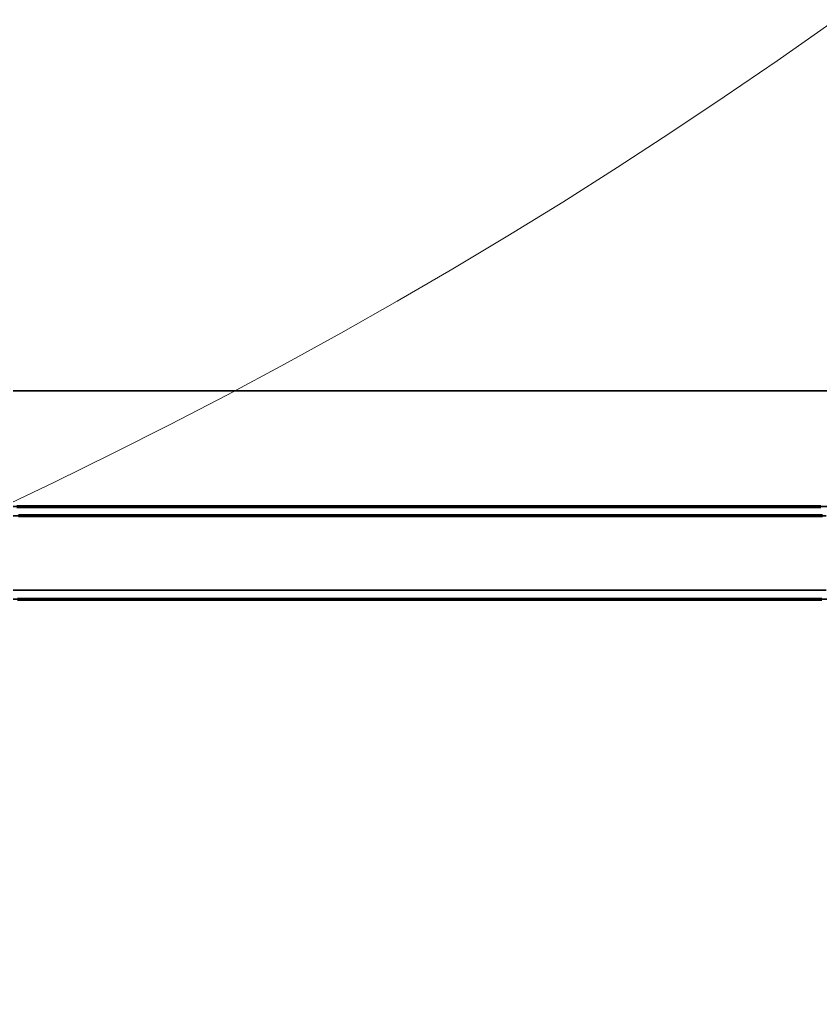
# Model space of a CAD drawing. Header units: millimetres. Extents: x 0 to 2382, y 0 to 420.
# Drawn here: x 276.84 to 282.37, y 222.25 to 229.07 of the extents above; entities that cross this region are included whole.
import ezdxf

# ---------------------------------------------------------------- set-up
doc = ezdxf.new("R2010")
doc.units = ezdxf.units.MM
doc.linetypes.add('IRAM-E-TRAZOS', pattern=[5, 4, -1])
for name, color, linetype, lineweight in [('01-VISIBLE', 7, 'CONTINUOUS', 70), ('02-OCULTA', 4, 'IRAM-E-TRAZOS', 35), ('08-FINA', 5, 'CONTINUOUS', 18)]:
    doc.layers.add(name, color=color, linetype=linetype, lineweight=lineweight)

msp = doc.modelspace()

# ---------------------------------------------------------------- linework, layer by layer
at = {"layer": '01-VISIBLE'}
for points in [[(276.8219, 225.7094), (276.8719, 225.7094), (276.9219, 225.7094), (276.9719, 225.7094), (277.0219, 225.7094), (277.0719, 225.7094), (277.1219, 225.7094), (277.1719, 225.7094), (277.2219, 225.7094), (277.2719, 225.7094), (277.3219, 225.7094), (277.3719, 225.7094), (277.4219, 225.7094), (277.4719, 225.7094), (277.5219, 225.7094), (277.5719, 225.7094), (277.6219, 225.7094), (277.6719, 225.7094), (277.7219, 225.7094), (277.7719, 225.7094), (277.8219, 225.7094), (277.8719, 225.7094), (277.9219, 225.7094), (277.9719, 225.7094), (278.0219, 225.7094), (278.0719, 225.7094), (278.1219, 225.7094), (278.1719, 225.7094), (278.2219, 225.7094), (278.2719, 225.7094), (278.3219, 225.7094), (278.3719, 225.7094), (278.4219, 225.7094), (278.4719, 225.7094), (278.5219, 225.7094), (278.5719, 225.7094), (278.6219, 225.7094), (278.6719, 225.7094), (278.7219, 225.7094), (278.772, 225.7094), (278.822, 225.7094), (278.872, 225.7094), (278.922, 225.7094), (278.972, 225.7094), (279.022, 225.7094), (279.072, 225.7094), (279.122, 225.7094), (279.172, 225.7094), (279.222, 225.7094), (279.272, 225.7094), (279.322, 225.7094), (279.372, 225.7094), (279.422, 225.7094), (279.472, 225.7094), (279.522, 225.7094), (279.572, 225.7094), (279.622, 225.7094), (279.672, 225.7094), (279.722, 225.7094), (279.772, 225.7094), (279.822, 225.7094), (279.872, 225.7094), (279.922, 225.7094), (279.972, 225.7094), (280.022, 225.7094), (280.072, 225.7094), (280.122, 225.7094), (280.172, 225.7094), (280.222, 225.7094), (280.272, 225.7094), (280.322, 225.7094), (280.372, 225.7094), (280.422, 225.7094), (280.472, 225.7094), (280.522, 225.7094), (280.572, 225.7094), (280.622, 225.7094), (280.672, 225.7094), (280.722, 225.7094), (280.772, 225.7094), (280.822, 225.7094), (280.872, 225.7094), (280.922, 225.7094), (280.972, 225.7094), (281.022, 225.7094), (281.072, 225.7094), (281.1221, 225.7094), (281.1721, 225.7094), (281.2221, 225.7094), (281.2721, 225.7094), (281.3221, 225.7094), (281.3721, 225.7094), (281.4221, 225.7094), (281.4721, 225.7094), (281.5221, 225.7094), (281.5721, 225.7094), (281.6221, 225.7094), (281.6721, 225.7094), (281.7221, 225.7094), (281.7721, 225.7094), (281.8221, 225.7094), (281.8721, 225.7094), (281.9221, 225.7094), (281.9721, 225.7094), (282.0221, 225.7094), (282.0721, 225.7094), (282.1221, 225.7094), (282.1721, 225.7094), (282.2221, 225.7094), (282.2721, 225.7094), (282.3221, 225.7094), (282.3721, 225.7094)], [(282.3851, 225.6454), (282.3351, 225.6454), (282.2851, 225.6454), (282.235, 225.6454), (282.185, 225.6454), (282.135, 225.6454), (282.085, 225.6454), (282.035, 225.6454), (281.985, 225.6454), (281.935, 225.6454), (281.8849, 225.6454), (281.8349, 225.6454), (281.7849, 225.6454), (281.7349, 225.6454), (281.6849, 225.6454), (281.6349, 225.6454), (281.5848, 225.6454), (281.5348, 225.6454), (281.4848, 225.6454), (281.4348, 225.6454), (281.3848, 225.6454), (281.3348, 225.6454), (281.2847, 225.6454), (281.2347, 225.6454), (281.1847, 225.6454), (281.1347, 225.6454), (281.0847, 225.6454), (281.0347, 225.6454), (280.9846, 225.6454), (280.9346, 225.6454), (280.8846, 225.6454), (280.8346, 225.6454), (280.7846, 225.6454), (280.7346, 225.6454), (280.6845, 225.6454), (280.6345, 225.6454), (280.5845, 225.6454), (280.5345, 225.6454), (280.4845, 225.6454), (280.4345, 225.6454), (280.3845, 225.6454), (280.3344, 225.6454), (280.2844, 225.6454), (280.2344, 225.6454), (280.1844, 225.6454), (280.1344, 225.6454), (280.0844, 225.6454), (280.0343, 225.6454), (279.9843, 225.6454), (279.9343, 225.6454), (279.8843, 225.6454), (279.8343, 225.6454), (279.7843, 225.6454), (279.7342, 225.6454), (279.6842, 225.6454), (279.6342, 225.6454), (279.5842, 225.6454), (279.5342, 225.6454), (279.4842, 225.6454), (279.4341, 225.6454), (279.3841, 225.6454), (279.3341, 225.6454), (279.2841, 225.6454), (279.2341, 225.6454), (279.1841, 225.6454), (279.134, 225.6454), (279.084, 225.6454), (279.034, 225.6454), (278.984, 225.6454), (278.934, 225.6454), (278.884, 225.6454), (278.834, 225.6454), (278.7839, 225.6454), (278.7339, 225.6454), (278.6839, 225.6454), (278.6339, 225.6454), (278.5839, 225.6454), (278.5339, 225.6454), (278.4838, 225.6454), (278.4338, 225.6454), (278.3838, 225.6454), (278.3338, 225.6454), (278.2838, 225.6454), (278.2338, 225.6454), (278.1837, 225.6454), (278.1337, 225.6454), (278.0837, 225.6454), (278.0337, 225.6454), (277.9837, 225.6454), (277.9337, 225.6454), (277.8836, 225.6454), (277.8336, 225.6454), (277.7836, 225.6454), (277.7336, 225.6454), (277.6836, 225.6454), (277.6336, 225.6454), (277.5836, 225.6454), (277.5335, 225.6454), (277.4835, 225.6454), (277.4335, 225.6454), (277.3835, 225.6454), (277.3335, 225.6454), (277.2835, 225.6454), (277.2334, 225.6454), (277.1834, 225.6454), (277.1334, 225.6454), (277.0834, 225.6454), (277.0334, 225.6454), (276.9834, 225.6454), (276.9333, 225.6454), (276.8833, 225.6454), (276.8333, 225.6454)], [(276.8256, 225.0694), (276.8756, 225.0694), (276.9256, 225.0694), (276.9757, 225.0694), (277.0257, 225.0694), (277.0758, 225.0694), (277.1258, 225.0694), (277.1758, 225.0694), (277.2259, 225.0694), (277.2759, 225.0694), (277.3259, 225.0694), (277.376, 225.0694), (277.426, 225.0694), (277.4761, 225.0694), (277.5261, 225.0694), (277.5761, 225.0694), (277.6262, 225.0694), (277.6762, 225.0694), (277.7262, 225.0694), (277.7763, 225.0694), (277.8263, 225.0694), (277.8763, 225.0694), (277.9264, 225.0694), (277.9764, 225.0694), (278.0265, 225.0694), (278.0765, 225.0694), (278.1265, 225.0694), (278.1766, 225.0694), (278.2266, 225.0694), (278.2766, 225.0694), (278.3267, 225.0694), (278.3767, 225.0694), (278.4268, 225.0694), (278.4768, 225.0694), (278.5268, 225.0694), (278.5769, 225.0694), (278.6269, 225.0694), (278.6769, 225.0694), (278.727, 225.0694), (278.777, 225.0694), (278.8271, 225.0694), (278.8771, 225.0694), (278.9271, 225.0694), (278.9772, 225.0694), (279.0272, 225.0694), (279.0772, 225.0694), (279.1273, 225.0694), (279.1773, 225.0694), (279.2273, 225.0694), (279.2774, 225.0694), (279.3274, 225.0694), (279.3775, 225.0694), (279.4275, 225.0694), (279.4775, 225.0694), (279.5276, 225.0694), (279.5776, 225.0694), (279.6276, 225.0694), (279.6777, 225.0694), (279.7277, 225.0694), (279.7778, 225.0694), (279.8278, 225.0694), (279.8778, 225.0694), (279.9279, 225.0694), (279.9779, 225.0694), (280.0279, 225.0694), (280.078, 225.0694), (280.128, 225.0694), (280.1781, 225.0694), (280.2281, 225.0694), (280.2781, 225.0694), (280.3282, 225.0694), (280.3782, 225.0694), (280.4282, 225.0694), (280.4783, 225.0694), (280.5283, 225.0694), (280.5783, 225.0694), (280.6284, 225.0694), (280.6784, 225.0694), (280.7285, 225.0694), (280.7785, 225.0694), (280.8285, 225.0694), (280.8786, 225.0694), (280.9286, 225.0694), (280.9786, 225.0694), (281.0287, 225.0694), (281.0787, 225.0694), (281.1288, 225.0694), (281.1788, 225.0694), (281.2288, 225.0694), (281.2789, 225.0694), (281.3289, 225.0694), (281.3789, 225.0694), (281.429, 225.0694), (281.479, 225.0694), (281.5291, 225.0694), (281.5791, 225.0694), (281.6291, 225.0694), (281.6792, 225.0694), (281.7292, 225.0694), (281.7792, 225.0694), (281.8293, 225.0694), (281.8793, 225.0694), (281.9293, 225.0694), (281.9794, 225.0694), (282.0294, 225.0694), (282.0795, 225.0694), (282.1295, 225.0694), (282.1795, 225.0694), (282.2296, 225.0694), (282.2796, 225.0694), (282.3296, 225.0694), (282.3797, 225.0694)]]:
    msp.add_lwpolyline(points, dxfattribs=at)
at = {"layer": '02-OCULTA'}
for points in [[(276.7696, 226.5094), (276.8464, 226.5094), (276.9232, 226.5094), (277, 226.5094), (277.0768, 226.5094), (277.1536, 226.5094), (277.2304, 226.5094), (277.3072, 226.5094), (277.384, 226.5094), (277.4608, 226.5094), (277.5376, 226.5094), (277.6144, 226.5094), (277.6912, 226.5094), (277.768, 226.5094), (277.8448, 226.5094), (277.9216, 226.5094), (277.9984, 226.5094), (278.0752, 226.5094), (278.152, 226.5094), (278.2288, 226.5094), (278.3056, 226.5094), (278.3824, 226.5094), (278.4592, 226.5094), (278.536, 226.5094), (278.6128, 226.5094), (278.6896, 226.5094), (278.7664, 226.5094), (278.8432, 226.5094), (278.92, 226.5094), (278.9968, 226.5094), (279.0736, 226.5094), (279.1504, 226.5094), (279.2272, 226.5094), (279.304, 226.5094), (279.3808, 226.5094), (279.4576, 226.5094), (279.5344, 226.5094), (279.6112, 226.5094), (279.688, 226.5094), (279.7648, 226.5094), (279.8416, 226.5094), (279.9184, 226.5094), (279.9952, 226.5094), (280.072, 226.5094), (280.1488, 226.5094), (280.2256, 226.5094), (280.3024, 226.5094), (280.3792, 226.5094), (280.456, 226.5094), (280.5328, 226.5094), (280.6096, 226.5094), (280.6864, 226.5094), (280.7632, 226.5094), (280.84, 226.5094), (280.9168, 226.5094), (280.9936, 226.5094), (281.0704, 226.5094), (281.1472, 226.5094), (281.224, 226.5094), (281.3008, 226.5094), (281.3776, 226.5094), (281.4544, 226.5094), (281.5312, 226.5094), (281.608, 226.5094), (281.6848, 226.5094), (281.7616, 226.5094), (281.8384, 226.5094), (281.9152, 226.5094), (281.992, 226.5094), (282.0688, 226.5094), (282.1456, 226.5094), (282.2224, 226.5094), (282.2992, 226.5094), (282.376, 226.5094)], [(276.7808, 226.5094), (276.8592, 226.5094), (276.9376, 226.5094), (277.016, 226.5094), (277.0944, 226.5094), (277.1728, 226.5094), (277.2512, 226.5094), (277.3296, 226.5094), (277.408, 226.5094), (277.4864, 226.5094), (277.5648, 226.5094), (277.6432, 226.5094), (277.7216, 226.5094), (277.8, 226.5094), (277.8784, 226.5094), (277.9568, 226.5094), (278.0352, 226.5094), (278.1136, 226.5094), (278.192, 226.5094), (278.2704, 226.5094), (278.3488, 226.5094), (278.4272, 226.5094), (278.5056, 226.5094), (278.584, 226.5094), (278.6624, 226.5094), (278.7408, 226.5094), (278.8192, 226.5094), (278.8976, 226.5094), (278.976, 226.5094), (279.0544, 226.5094), (279.1328, 226.5094), (279.2112, 226.5094), (279.2896, 226.5094), (279.368, 226.5094), (279.4464, 226.5094), (279.5248, 226.5094), (279.6032, 226.5094), (279.6816, 226.5094), (279.76, 226.5094), (279.8384, 226.5094), (279.9168, 226.5094), (279.9952, 226.5094), (280.0736, 226.5094), (280.152, 226.5094), (280.2304, 226.5094), (280.3088, 226.5094), (280.3872, 226.5094), (280.4656, 226.5094), (280.544, 226.5094), (280.6224, 226.5094), (280.7008, 226.5094), (280.7792, 226.5094), (280.8576, 226.5094), (280.936, 226.5094), (281.0144, 226.5094), (281.0928, 226.5094), (281.1712, 226.5094), (281.2496, 226.5094), (281.328, 226.5094), (281.4064, 226.5094), (281.4848, 226.5094), (281.5632, 226.5094), (281.6416, 226.5094), (281.72, 226.5094), (281.7984, 226.5094), (281.8768, 226.5094), (281.9552, 226.5094), (282.0336, 226.5094), (282.112, 226.5094), (282.1904, 226.5094), (282.2688, 226.5094), (282.3472, 226.5094), (282.4256, 226.5094)], [(282.4119, 226.5094), (282.3618, 226.5094), (282.3117, 226.5094), (282.2616, 226.5094), (282.2115, 226.5094), (282.1614, 226.5094), (282.1113, 226.5094), (282.0612, 226.5094), (282.0111, 226.5094), (281.961, 226.5094), (281.9109, 226.5094), (281.8608, 226.5094), (281.8107, 226.5094), (281.7606, 226.5094), (281.7105, 226.5094), (281.6604, 226.5094), (281.6103, 226.5094), (281.5602, 226.5094), (281.5101, 226.5094), (281.4601, 226.5094), (281.41, 226.5094), (281.3599, 226.5094), (281.3098, 226.5094), (281.2597, 226.5094), (281.2096, 226.5094), (281.1595, 226.5094), (281.1094, 226.5094), (281.0593, 226.5094), (281.0092, 226.5094), (280.9591, 226.5094), (280.909, 226.5094), (280.8589, 226.5094), (280.8088, 226.5094), (280.7587, 226.5094), (280.7086, 226.5094), (280.6585, 226.5094), (280.6084, 226.5094), (280.5583, 226.5094), (280.5082, 226.5094), (280.4581, 226.5094), (280.408, 226.5094), (280.3579, 226.5094), (280.3078, 226.5094), (280.2578, 226.5094), (280.2077, 226.5094), (280.1576, 226.5094), (280.1075, 226.5094), (280.0574, 226.5094), (280.0073, 226.5094), (279.9572, 226.5094), (279.9071, 226.5094), (279.857, 226.5094), (279.8069, 226.5094), (279.7568, 226.5094), (279.7067, 226.5094), (279.6566, 226.5094), (279.6065, 226.5094), (279.5564, 226.5094), (279.5063, 226.5094), (279.4562, 226.5094), (279.4061, 226.5094), (279.356, 226.5094), (279.3059, 226.5094), (279.2558, 226.5094), (279.2057, 226.5094), (279.1556, 226.5094), (279.1055, 226.5094), (279.0555, 226.5094), (279.0054, 226.5094), (278.9553, 226.5094), (278.9052, 226.5094), (278.8551, 226.5094), (278.805, 226.5094), (278.7549, 226.5094), (278.7048, 226.5094), (278.6547, 226.5094), (278.6046, 226.5094), (278.5545, 226.5094), (278.5044, 226.5094), (278.4543, 226.5094), (278.4042, 226.5094), (278.3541, 226.5094), (278.304, 226.5094), (278.2539, 226.5094), (278.2038, 226.5094), (278.1537, 226.5094), (278.1036, 226.5094), (278.0535, 226.5094), (278.0034, 226.5094), (277.9533, 226.5094), (277.9032, 226.5094), (277.8532, 226.5094), (277.8031, 226.5094), (277.753, 226.5094), (277.7029, 226.5094), (277.6528, 226.5094), (277.6027, 226.5094), (277.5526, 226.5094), (277.5025, 226.5094), (277.4524, 226.5094), (277.4023, 226.5094), (277.3522, 226.5094), (277.3021, 226.5094), (277.252, 226.5094), (277.2019, 226.5094), (277.1518, 226.5094), (277.1017, 226.5094), (277.0516, 226.5094), (277.0015, 226.5094), (276.9514, 226.5094), (276.9013, 226.5094), (276.8512, 226.5094), (276.8011, 226.5094)], [(282.4183, 226.5094), (282.3683, 226.5094), (282.3183, 226.5094), (282.2682, 226.5094), (282.2182, 226.5094), (282.1682, 226.5094), (282.1181, 226.5094), (282.0681, 226.5094), (282.0181, 226.5094), (281.968, 226.5094), (281.918, 226.5094), (281.868, 226.5094), (281.8179, 226.5094), (281.7679, 226.5094), (281.7179, 226.5094), (281.6678, 226.5094), (281.6178, 226.5094), (281.5678, 226.5094), (281.5177, 226.5094), (281.4677, 226.5094), (281.4177, 226.5094), (281.3676, 226.5094), (281.3176, 226.5094), (281.2676, 226.5094), (281.2175, 226.5094), (281.1675, 226.5094), (281.1175, 226.5094), (281.0674, 226.5094), (281.0174, 226.5094), (280.9674, 226.5094), (280.9173, 226.5094), (280.8673, 226.5094), (280.8173, 226.5094), (280.7673, 226.5094), (280.7172, 226.5094), (280.6672, 226.5094), (280.6172, 226.5094), (280.5671, 226.5094), (280.5171, 226.5094), (280.4671, 226.5094), (280.417, 226.5094), (280.367, 226.5094), (280.317, 226.5094), (280.2669, 226.5094), (280.2169, 226.5094), (280.1669, 226.5094), (280.1168, 226.5094), (280.0668, 226.5094), (280.0168, 226.5094), (279.9667, 226.5094), (279.9167, 226.5094), (279.8667, 226.5094), (279.8166, 226.5094), (279.7666, 226.5094), (279.7166, 226.5094), (279.6665, 226.5094), (279.6165, 226.5094), (279.5665, 226.5094), (279.5164, 226.5094), (279.4664, 226.5094), (279.4164, 226.5094), (279.3663, 226.5094), (279.3163, 226.5094), (279.2663, 226.5094), (279.2162, 226.5094), (279.1662, 226.5094), (279.1162, 226.5094), (279.0661, 226.5094), (279.0161, 226.5094), (278.9661, 226.5094), (278.916, 226.5094), (278.866, 226.5094), (278.816, 226.5094), (278.7659, 226.5094), (278.7159, 226.5094), (278.6659, 226.5094), (278.6159, 226.5094), (278.5658, 226.5094), (278.5158, 226.5094), (278.4658, 226.5094), (278.4157, 226.5094), (278.3657, 226.5094), (278.3157, 226.5094), (278.2656, 226.5094), (278.2156, 226.5094), (278.1656, 226.5094), (278.1155, 226.5094), (278.0655, 226.5094), (278.0155, 226.5094), (277.9654, 226.5094), (277.9154, 226.5094), (277.8654, 226.5094), (277.8153, 226.5094), (277.7653, 226.5094), (277.7153, 226.5094), (277.6652, 226.5094), (277.6152, 226.5094), (277.5652, 226.5094), (277.5151, 226.5094), (277.4651, 226.5094), (277.4151, 226.5094), (277.365, 226.5094), (277.315, 226.5094), (277.265, 226.5094), (277.2149, 226.5094), (277.1649, 226.5094), (277.1149, 226.5094), (277.0648, 226.5094), (277.0148, 226.5094), (276.9648, 226.5094), (276.9147, 226.5094), (276.8647, 226.5094), (276.8147, 226.5094)], [(276.7696, 225.7094), (276.8464, 225.7094), (276.9232, 225.7094), (277, 225.7094), (277.0768, 225.7094), (277.1536, 225.7094), (277.2304, 225.7094), (277.3072, 225.7094), (277.384, 225.7094), (277.4608, 225.7094), (277.5376, 225.7094), (277.6144, 225.7094), (277.6912, 225.7094), (277.768, 225.7094), (277.8448, 225.7094), (277.9216, 225.7094), (277.9984, 225.7094), (278.0752, 225.7094), (278.152, 225.7094), (278.2288, 225.7094), (278.3056, 225.7094), (278.3824, 225.7094), (278.4592, 225.7094), (278.536, 225.7094), (278.6128, 225.7094), (278.6896, 225.7094), (278.7664, 225.7094), (278.8432, 225.7094), (278.92, 225.7094), (278.9968, 225.7094), (279.0736, 225.7094), (279.1504, 225.7094), (279.2272, 225.7094), (279.304, 225.7094), (279.3808, 225.7094), (279.4576, 225.7094), (279.5344, 225.7094), (279.6112, 225.7094), (279.688, 225.7094), (279.7648, 225.7094), (279.8416, 225.7094), (279.9184, 225.7094), (279.9952, 225.7094), (280.072, 225.7094), (280.1488, 225.7094), (280.2256, 225.7094), (280.3024, 225.7094), (280.3792, 225.7094), (280.456, 225.7094), (280.5328, 225.7094), (280.6096, 225.7094), (280.6864, 225.7094), (280.7632, 225.7094), (280.84, 225.7094), (280.9168, 225.7094), (280.9936, 225.7094), (281.0704, 225.7094), (281.1472, 225.7094), (281.224, 225.7094), (281.3008, 225.7094), (281.3776, 225.7094), (281.4544, 225.7094), (281.5312, 225.7094), (281.608, 225.7094), (281.6848, 225.7094), (281.7616, 225.7094), (281.8384, 225.7094), (281.9152, 225.7094), (281.992, 225.7094), (282.0688, 225.7094), (282.1456, 225.7094), (282.2224, 225.7094), (282.2992, 225.7094), (282.376, 225.7094)], [(276.7808, 225.7094), (276.8592, 225.7094), (276.9376, 225.7094), (277.016, 225.7094), (277.0944, 225.7094), (277.1728, 225.7094), (277.2512, 225.7094), (277.3296, 225.7094), (277.408, 225.7094), (277.4864, 225.7094), (277.5648, 225.7094), (277.6432, 225.7094), (277.7216, 225.7094), (277.8, 225.7094), (277.8784, 225.7094), (277.9568, 225.7094), (278.0352, 225.7094), (278.1136, 225.7094), (278.192, 225.7094), (278.2704, 225.7094), (278.3488, 225.7094), (278.4272, 225.7094), (278.5056, 225.7094), (278.584, 225.7094), (278.6624, 225.7094), (278.7408, 225.7094), (278.8192, 225.7094), (278.8976, 225.7094), (278.976, 225.7094), (279.0544, 225.7094), (279.1328, 225.7094), (279.2112, 225.7094), (279.2896, 225.7094), (279.368, 225.7094), (279.4464, 225.7094), (279.5248, 225.7094), (279.6032, 225.7094), (279.6816, 225.7094), (279.76, 225.7094), (279.8384, 225.7094), (279.9168, 225.7094), (279.9952, 225.7094), (280.0736, 225.7094), (280.152, 225.7094), (280.2304, 225.7094), (280.3088, 225.7094), (280.3872, 225.7094), (280.4656, 225.7094), (280.544, 225.7094), (280.6224, 225.7094), (280.7008, 225.7094), (280.7792, 225.7094), (280.8576, 225.7094), (280.936, 225.7094), (281.0144, 225.7094), (281.0928, 225.7094), (281.1712, 225.7094), (281.2496, 225.7094), (281.328, 225.7094), (281.4064, 225.7094), (281.4848, 225.7094), (281.5632, 225.7094), (281.6416, 225.7094), (281.72, 225.7094), (281.7984, 225.7094), (281.8768, 225.7094), (281.9552, 225.7094), (282.0336, 225.7094), (282.112, 225.7094), (282.1904, 225.7094), (282.2688, 225.7094), (282.3472, 225.7094), (282.4256, 225.7094)], [(276.7808, 225.7094), (276.8592, 225.7094), (276.9376, 225.7094), (277.016, 225.7094), (277.0944, 225.7094), (277.1728, 225.7094), (277.2512, 225.7094), (277.3296, 225.7094), (277.408, 225.7094), (277.4864, 225.7094), (277.5648, 225.7094), (277.6432, 225.7094), (277.7216, 225.7094), (277.8, 225.7094), (277.8784, 225.7094), (277.9568, 225.7094), (278.0352, 225.7094), (278.1136, 225.7094), (278.192, 225.7094), (278.2704, 225.7094), (278.3488, 225.7094), (278.4272, 225.7094), (278.5056, 225.7094), (278.584, 225.7094), (278.6624, 225.7094), (278.7408, 225.7094), (278.8192, 225.7094), (278.8976, 225.7094), (278.976, 225.7094), (279.0544, 225.7094), (279.1328, 225.7094), (279.2112, 225.7094), (279.2896, 225.7094), (279.368, 225.7094), (279.4464, 225.7094), (279.5248, 225.7094), (279.6032, 225.7094), (279.6816, 225.7094), (279.76, 225.7094), (279.8384, 225.7094), (279.9168, 225.7094), (279.9952, 225.7094), (280.0736, 225.7094), (280.152, 225.7094), (280.2304, 225.7094), (280.3088, 225.7094), (280.3872, 225.7094), (280.4656, 225.7094), (280.544, 225.7094), (280.6224, 225.7094), (280.7008, 225.7094), (280.7792, 225.7094), (280.8576, 225.7094), (280.936, 225.7094), (281.0144, 225.7094), (281.0928, 225.7094), (281.1712, 225.7094), (281.2496, 225.7094), (281.328, 225.7094), (281.4064, 225.7094), (281.4848, 225.7094), (281.5632, 225.7094), (281.6416, 225.7094), (281.72, 225.7094), (281.7984, 225.7094), (281.8768, 225.7094), (281.9552, 225.7094), (282.0336, 225.7094), (282.112, 225.7094), (282.1904, 225.7094), (282.2688, 225.7094), (282.3472, 225.7094), (282.4256, 225.7094)], [(282.4119, 225.7094), (282.3618, 225.7094), (282.3117, 225.7094), (282.2616, 225.7094), (282.2115, 225.7094), (282.1614, 225.7094), (282.1113, 225.7094), (282.0612, 225.7094), (282.0111, 225.7094), (281.961, 225.7094), (281.9109, 225.7094), (281.8608, 225.7094), (281.8107, 225.7094), (281.7606, 225.7094), (281.7105, 225.7094), (281.6604, 225.7094), (281.6103, 225.7094), (281.5602, 225.7094), (281.5101, 225.7094), (281.4601, 225.7094), (281.41, 225.7094), (281.3599, 225.7094), (281.3098, 225.7094), (281.2597, 225.7094), (281.2096, 225.7094), (281.1595, 225.7094), (281.1094, 225.7094), (281.0593, 225.7094), (281.0092, 225.7094), (280.9591, 225.7094), (280.909, 225.7094), (280.8589, 225.7094), (280.8088, 225.7094), (280.7587, 225.7094), (280.7086, 225.7094), (280.6585, 225.7094), (280.6084, 225.7094), (280.5583, 225.7094), (280.5082, 225.7094), (280.4581, 225.7094), (280.408, 225.7094), (280.3579, 225.7094), (280.3078, 225.7094), (280.2578, 225.7094), (280.2077, 225.7094), (280.1576, 225.7094), (280.1075, 225.7094), (280.0574, 225.7094), (280.0073, 225.7094), (279.9572, 225.7094), (279.9071, 225.7094), (279.857, 225.7094), (279.8069, 225.7094), (279.7568, 225.7094), (279.7067, 225.7094), (279.6566, 225.7094), (279.6065, 225.7094), (279.5564, 225.7094), (279.5063, 225.7094), (279.4562, 225.7094), (279.4061, 225.7094), (279.356, 225.7094), (279.3059, 225.7094), (279.2558, 225.7094), (279.2057, 225.7094), (279.1556, 225.7094), (279.1055, 225.7094), (279.0555, 225.7094), (279.0054, 225.7094), (278.9553, 225.7094), (278.9052, 225.7094), (278.8551, 225.7094), (278.805, 225.7094), (278.7549, 225.7094), (278.7048, 225.7094), (278.6547, 225.7094), (278.6046, 225.7094), (278.5545, 225.7094), (278.5044, 225.7094), (278.4543, 225.7094), (278.4042, 225.7094), (278.3541, 225.7094), (278.304, 225.7094), (278.2539, 225.7094), (278.2038, 225.7094), (278.1537, 225.7094), (278.1036, 225.7094), (278.0535, 225.7094), (278.0034, 225.7094), (277.9533, 225.7094), (277.9032, 225.7094), (277.8532, 225.7094), (277.8031, 225.7094), (277.753, 225.7094), (277.7029, 225.7094), (277.6528, 225.7094), (277.6027, 225.7094), (277.5526, 225.7094), (277.5025, 225.7094), (277.4524, 225.7094), (277.4023, 225.7094), (277.3522, 225.7094), (277.3021, 225.7094), (277.252, 225.7094), (277.2019, 225.7094), (277.1518, 225.7094), (277.1017, 225.7094), (277.0516, 225.7094), (277.0015, 225.7094), (276.9514, 225.7094), (276.9013, 225.7094), (276.8512, 225.7094), (276.8011, 225.7094)], [(282.4119, 225.7094), (282.3618, 225.7094), (282.3117, 225.7094), (282.2616, 225.7094), (282.2115, 225.7094), (282.1614, 225.7094), (282.1113, 225.7094), (282.0612, 225.7094), (282.0111, 225.7094), (281.961, 225.7094), (281.9109, 225.7094), (281.8608, 225.7094), (281.8107, 225.7094), (281.7606, 225.7094), (281.7105, 225.7094), (281.6604, 225.7094), (281.6103, 225.7094), (281.5602, 225.7094), (281.5101, 225.7094), (281.4601, 225.7094), (281.41, 225.7094), (281.3599, 225.7094), (281.3098, 225.7094), (281.2597, 225.7094), (281.2096, 225.7094), (281.1595, 225.7094), (281.1094, 225.7094), (281.0593, 225.7094), (281.0092, 225.7094), (280.9591, 225.7094), (280.909, 225.7094), (280.8589, 225.7094), (280.8088, 225.7094), (280.7587, 225.7094), (280.7086, 225.7094), (280.6585, 225.7094), (280.6084, 225.7094), (280.5583, 225.7094), (280.5082, 225.7094), (280.4581, 225.7094), (280.408, 225.7094), (280.3579, 225.7094), (280.3078, 225.7094), (280.2578, 225.7094), (280.2077, 225.7094), (280.1576, 225.7094), (280.1075, 225.7094), (280.0574, 225.7094), (280.0073, 225.7094), (279.9572, 225.7094), (279.9071, 225.7094), (279.857, 225.7094), (279.8069, 225.7094), (279.7568, 225.7094), (279.7067, 225.7094), (279.6566, 225.7094), (279.6065, 225.7094), (279.5564, 225.7094), (279.5063, 225.7094), (279.4562, 225.7094), (279.4061, 225.7094), (279.356, 225.7094), (279.3059, 225.7094), (279.2558, 225.7094), (279.2057, 225.7094), (279.1556, 225.7094), (279.1055, 225.7094), (279.0555, 225.7094), (279.0054, 225.7094), (278.9553, 225.7094), (278.9052, 225.7094), (278.8551, 225.7094), (278.805, 225.7094), (278.7549, 225.7094), (278.7048, 225.7094), (278.6547, 225.7094), (278.6046, 225.7094), (278.5545, 225.7094), (278.5044, 225.7094), (278.4543, 225.7094), (278.4042, 225.7094), (278.3541, 225.7094), (278.304, 225.7094), (278.2539, 225.7094), (278.2038, 225.7094), (278.1537, 225.7094), (278.1036, 225.7094), (278.0535, 225.7094), (278.0034, 225.7094), (277.9533, 225.7094), (277.9032, 225.7094), (277.8532, 225.7094), (277.8031, 225.7094), (277.753, 225.7094), (277.7029, 225.7094), (277.6528, 225.7094), (277.6027, 225.7094), (277.5526, 225.7094), (277.5025, 225.7094), (277.4524, 225.7094), (277.4023, 225.7094), (277.3522, 225.7094), (277.3021, 225.7094), (277.252, 225.7094), (277.2019, 225.7094), (277.1518, 225.7094), (277.1017, 225.7094), (277.0516, 225.7094), (277.0015, 225.7094), (276.9514, 225.7094), (276.9013, 225.7094), (276.8512, 225.7094), (276.8011, 225.7094)], [(282.4183, 225.7094), (282.3683, 225.7094), (282.3183, 225.7094), (282.2682, 225.7094), (282.2182, 225.7094), (282.1682, 225.7094), (282.1181, 225.7094), (282.0681, 225.7094), (282.0181, 225.7094), (281.968, 225.7094), (281.918, 225.7094), (281.868, 225.7094), (281.8179, 225.7094), (281.7679, 225.7094), (281.7179, 225.7094), (281.6678, 225.7094), (281.6178, 225.7094), (281.5678, 225.7094), (281.5177, 225.7094), (281.4677, 225.7094), (281.4177, 225.7094), (281.3676, 225.7094), (281.3176, 225.7094), (281.2676, 225.7094), (281.2175, 225.7094), (281.1675, 225.7094), (281.1175, 225.7094), (281.0674, 225.7094), (281.0174, 225.7094), (280.9674, 225.7094), (280.9173, 225.7094), (280.8673, 225.7094), (280.8173, 225.7094), (280.7673, 225.7094), (280.7172, 225.7094), (280.6672, 225.7094), (280.6172, 225.7094), (280.5671, 225.7094), (280.5171, 225.7094), (280.4671, 225.7094), (280.417, 225.7094), (280.367, 225.7094), (280.317, 225.7094), (280.2669, 225.7094), (280.2169, 225.7094), (280.1669, 225.7094), (280.1168, 225.7094), (280.0668, 225.7094), (280.0168, 225.7094), (279.9667, 225.7094), (279.9167, 225.7094), (279.8667, 225.7094), (279.8166, 225.7094), (279.7666, 225.7094), (279.7166, 225.7094), (279.6665, 225.7094), (279.6165, 225.7094), (279.5665, 225.7094), (279.5164, 225.7094), (279.4664, 225.7094), (279.4164, 225.7094), (279.3663, 225.7094), (279.3163, 225.7094), (279.2663, 225.7094), (279.2162, 225.7094), (279.1662, 225.7094), (279.1162, 225.7094), (279.0661, 225.7094), (279.0161, 225.7094), (278.9661, 225.7094), (278.916, 225.7094), (278.866, 225.7094), (278.816, 225.7094), (278.7659, 225.7094), (278.7159, 225.7094), (278.6659, 225.7094), (278.6159, 225.7094), (278.5658, 225.7094), (278.5158, 225.7094), (278.4658, 225.7094), (278.4157, 225.7094), (278.3657, 225.7094), (278.3157, 225.7094), (278.2656, 225.7094), (278.2156, 225.7094), (278.1656, 225.7094), (278.1155, 225.7094), (278.0655, 225.7094), (278.0155, 225.7094), (277.9654, 225.7094), (277.9154, 225.7094), (277.8654, 225.7094), (277.8153, 225.7094), (277.7653, 225.7094), (277.7153, 225.7094), (277.6652, 225.7094), (277.6152, 225.7094), (277.5652, 225.7094), (277.5151, 225.7094), (277.4651, 225.7094), (277.4151, 225.7094), (277.365, 225.7094), (277.315, 225.7094), (277.265, 225.7094), (277.2149, 225.7094), (277.1649, 225.7094), (277.1149, 225.7094), (277.0648, 225.7094), (277.0148, 225.7094), (276.9648, 225.7094), (276.9147, 225.7094), (276.8647, 225.7094), (276.8147, 225.7094)], [(282.3716, 225.7094), (282.3216, 225.7094), (282.2716, 225.7094), (282.2216, 225.7094), (282.1716, 225.7094), (282.1216, 225.7094), (282.0716, 225.7094), (282.0216, 225.7094), (281.9716, 225.7094), (281.9216, 225.7094), (281.8716, 225.7094), (281.8216, 225.7094), (281.7716, 225.7094), (281.7216, 225.7094), (281.6716, 225.7094), (281.6216, 225.7094), (281.5716, 225.7094), (281.5216, 225.7094), (281.4716, 225.7094), (281.4216, 225.7094), (281.3716, 225.7094), (281.3216, 225.7094), (281.2716, 225.7094), (281.2216, 225.7094), (281.1716, 225.7094), (281.1216, 225.7094), (281.0716, 225.7094), (281.0216, 225.7094), (280.9716, 225.7094), (280.9216, 225.7094), (280.8716, 225.7094), (280.8216, 225.7094), (280.7716, 225.7094), (280.7216, 225.7094), (280.6716, 225.7094), (280.6216, 225.7094), (280.5716, 225.7094), (280.5216, 225.7094), (280.4716, 225.7094), (280.4216, 225.7094), (280.3716, 225.7094), (280.3216, 225.7094), (280.2716, 225.7094), (280.2216, 225.7094), (280.1716, 225.7094), (280.1216, 225.7094), (280.0716, 225.7094), (280.0216, 225.7094), (279.9716, 225.7094), (279.9216, 225.7094), (279.8716, 225.7094), (279.8216, 225.7094), (279.7716, 225.7094), (279.7216, 225.7094), (279.6716, 225.7094), (279.6216, 225.7094), (279.5716, 225.7094), (279.5216, 225.7094), (279.4716, 225.7094), (279.4216, 225.7094), (279.3716, 225.7094), (279.3216, 225.7094), (279.2716, 225.7094), (279.2216, 225.7094), (279.1716, 225.7094), (279.1216, 225.7094), (279.0716, 225.7094), (279.0216, 225.7094), (278.9716, 225.7094), (278.9216, 225.7094), (278.8716, 225.7094), (278.8216, 225.7094), (278.7716, 225.7094), (278.7216, 225.7094), (278.6716, 225.7094), (278.6216, 225.7094), (278.5716, 225.7094), (278.5216, 225.7094), (278.4716, 225.7094), (278.4216, 225.7094), (278.3716, 225.7094), (278.3216, 225.7094), (278.2716, 225.7094), (278.2216, 225.7094), (278.1716, 225.7094), (278.1216, 225.7094), (278.0716, 225.7094), (278.0216, 225.7094), (277.9716, 225.7094), (277.9216, 225.7094), (277.8716, 225.7094), (277.8216, 225.7094), (277.7716, 225.7094), (277.7216, 225.7094), (277.6716, 225.7094), (277.6216, 225.7094), (277.5716, 225.7094), (277.5216, 225.7094), (277.4716, 225.7094), (277.4216, 225.7094), (277.3716, 225.7094), (277.3216, 225.7094), (277.2716, 225.7094), (277.2216, 225.7094), (277.1716, 225.7094), (277.1216, 225.7094), (277.0716, 225.7094), (277.0216, 225.7094), (276.9716, 225.7094), (276.9216, 225.7094), (276.8716, 225.7094), (276.8216, 225.7094)], [(282.4087, 225.6454), (282.3586, 225.6454), (282.3085, 225.6454), (282.2584, 225.6454), (282.2082, 225.6454), (282.1581, 225.6454), (282.108, 225.6454), (282.0579, 225.6454), (282.0077, 225.6454), (281.9576, 225.6454), (281.9075, 225.6454), (281.8574, 225.6454), (281.8072, 225.6454), (281.7571, 225.6454), (281.707, 225.6454), (281.6569, 225.6454), (281.6067, 225.6454), (281.5566, 225.6454), (281.5065, 225.6454), (281.4563, 225.6454), (281.4062, 225.6454), (281.3561, 225.6454), (281.306, 225.6454), (281.2558, 225.6454), (281.2057, 225.6454), (281.1556, 225.6454), (281.1055, 225.6454), (281.0553, 225.6454), (281.0052, 225.6454), (280.9551, 225.6454), (280.905, 225.6454), (280.8548, 225.6454), (280.8047, 225.6454), (280.7546, 225.6454), (280.7044, 225.6454), (280.6543, 225.6454), (280.6042, 225.6454), (280.5541, 225.6454), (280.5039, 225.6454), (280.4538, 225.6454), (280.4037, 225.6454), (280.3536, 225.6454), (280.3034, 225.6454), (280.2533, 225.6454), (280.2032, 225.6454), (280.1531, 225.6454), (280.1029, 225.6454), (280.0528, 225.6454), (280.0027, 225.6454), (279.9526, 225.6454), (279.9024, 225.6454), (279.8523, 225.6454), (279.8022, 225.6454), (279.752, 225.6454), (279.7019, 225.6454), (279.6518, 225.6454), (279.6017, 225.6454), (279.5515, 225.6454), (279.5014, 225.6454), (279.4513, 225.6454), (279.4012, 225.6454), (279.351, 225.6454), (279.3009, 225.6454), (279.2508, 225.6454), (279.2007, 225.6454), (279.1505, 225.6454), (279.1004, 225.6454), (279.0503, 225.6454), (279.0001, 225.6454), (278.95, 225.6454), (278.8999, 225.6454), (278.8498, 225.6454), (278.7996, 225.6454), (278.7495, 225.6454), (278.6994, 225.6454), (278.6493, 225.6454), (278.5991, 225.6454), (278.549, 225.6454), (278.4989, 225.6454), (278.4488, 225.6454), (278.3986, 225.6454), (278.3485, 225.6454), (278.2984, 225.6454), (278.2483, 225.6454), (278.1981, 225.6454), (278.148, 225.6454), (278.0979, 225.6454), (278.0477, 225.6454), (277.9976, 225.6454), (277.9475, 225.6454), (277.8974, 225.6454), (277.8472, 225.6454), (277.7971, 225.6454), (277.747, 225.6454), (277.6969, 225.6454), (277.6467, 225.6454), (277.5966, 225.6454), (277.5465, 225.6454), (277.4964, 225.6454), (277.4462, 225.6454), (277.3961, 225.6454), (277.346, 225.6454), (277.2958, 225.6454), (277.2457, 225.6454), (277.1956, 225.6454), (277.1455, 225.6454), (277.0953, 225.6454), (277.0452, 225.6454), (276.9951, 225.6454), (276.945, 225.6454), (276.8948, 225.6454), (276.8447, 225.6454), (276.7946, 225.6454)], [(276.7946, 225.1334), (276.8447, 225.1334), (276.8948, 225.1334), (276.9449, 225.1334), (276.9951, 225.1334), (277.0452, 225.1334), (277.0953, 225.1334), (277.1454, 225.1334), (277.1956, 225.1334), (277.2457, 225.1334), (277.2958, 225.1334), (277.346, 225.1334), (277.3961, 225.1334), (277.4462, 225.1334), (277.4963, 225.1334), (277.5465, 225.1334), (277.5966, 225.1334), (277.6467, 225.1334), (277.6968, 225.1334), (277.747, 225.1334), (277.7971, 225.1334), (277.8472, 225.1334), (277.8973, 225.1334), (277.9475, 225.1334), (277.9976, 225.1334), (278.0477, 225.1334), (278.0979, 225.1334), (278.148, 225.1334), (278.1981, 225.1334), (278.2482, 225.1334), (278.2984, 225.1334), (278.3485, 225.1334), (278.3986, 225.1334), (278.4487, 225.1334), (278.4989, 225.1334), (278.549, 225.1334), (278.5991, 225.1334), (278.6492, 225.1334), (278.6994, 225.1334), (278.7495, 225.1334), (278.7996, 225.1334), (278.8498, 225.1334), (278.8999, 225.1334), (278.95, 225.1334), (279.0001, 225.1334), (279.0503, 225.1334), (279.1004, 225.1334), (279.1505, 225.1334), (279.2006, 225.1334), (279.2508, 225.1334), (279.3009, 225.1334), (279.351, 225.1334), (279.4011, 225.1334), (279.4513, 225.1334), (279.5014, 225.1334), (279.5515, 225.1334), (279.6016, 225.1334), (279.6518, 225.1334), (279.7019, 225.1334), (279.752, 225.1334), (279.8022, 225.1334), (279.8523, 225.1334), (279.9024, 225.1334), (279.9525, 225.1334), (280.0027, 225.1334), (280.0528, 225.1334), (280.1029, 225.1334), (280.153, 225.1334), (280.2032, 225.1334), (280.2533, 225.1334), (280.3034, 225.1334), (280.3535, 225.1334), (280.4037, 225.1334), (280.4538, 225.1334), (280.5039, 225.1334), (280.5541, 225.1334), (280.6042, 225.1334), (280.6543, 225.1334), (280.7044, 225.1334), (280.7546, 225.1334), (280.8047, 225.1334), (280.8548, 225.1334), (280.9049, 225.1334), (280.9551, 225.1334), (281.0052, 225.1334), (281.0553, 225.1334), (281.1054, 225.1334), (281.1556, 225.1334), (281.2057, 225.1334), (281.2558, 225.1334), (281.306, 225.1334), (281.3561, 225.1334), (281.4062, 225.1334), (281.4563, 225.1334), (281.5065, 225.1334), (281.5566, 225.1334), (281.6067, 225.1334), (281.6568, 225.1334), (281.707, 225.1334), (281.7571, 225.1334), (281.8072, 225.1334), (281.8573, 225.1334), (281.9075, 225.1334), (281.9576, 225.1334), (282.0077, 225.1334), (282.0579, 225.1334), (282.108, 225.1334), (282.1581, 225.1334), (282.2082, 225.1334), (282.2584, 225.1334), (282.3085, 225.1334), (282.3586, 225.1334), (282.4087, 225.1334)], [(276.8296, 225.1334), (276.9088, 225.1334), (276.988, 225.1334), (277.0672, 225.1334), (277.1464, 225.1334), (277.2256, 225.1334), (277.3048, 225.1334), (277.384, 225.1334), (277.4632, 225.1334), (277.5424, 225.1334), (277.6216, 225.1334), (277.7008, 225.1334), (277.78, 225.1334), (277.8592, 225.1334), (277.9384, 225.1334), (278.0176, 225.1334), (278.0968, 225.1334), (278.176, 225.1334), (278.2552, 225.1334), (278.3344, 225.1334), (278.4136, 225.1334), (278.4928, 225.1334), (278.572, 225.1334), (278.6512, 225.1334), (278.7304, 225.1334), (278.8096, 225.1334), (278.8888, 225.1334), (278.968, 225.1334), (279.0472, 225.1334), (279.1264, 225.1334), (279.2056, 225.1334), (279.2848, 225.1334), (279.364, 225.1334), (279.4432, 225.1334), (279.5224, 225.1334), (279.6016, 225.1334), (279.6808, 225.1334), (279.76, 225.1334), (279.8392, 225.1334), (279.9184, 225.1334), (279.9976, 225.1334), (280.0768, 225.1334), (280.156, 225.1334), (280.2352, 225.1334), (280.3144, 225.1334), (280.3936, 225.1334), (280.4728, 225.1334), (280.552, 225.1334), (280.6312, 225.1334), (280.7104, 225.1334), (280.7896, 225.1334), (280.8688, 225.1334), (280.948, 225.1334), (281.0272, 225.1334), (281.1064, 225.1334), (281.1856, 225.1334), (281.2648, 225.1334), (281.344, 225.1334), (281.4232, 225.1334), (281.5024, 225.1334), (281.5816, 225.1334), (281.6608, 225.1334), (281.74, 225.1334), (281.8192, 225.1334), (281.8984, 225.1334), (281.9776, 225.1334), (282.0568, 225.1334), (282.136, 225.1334), (282.2152, 225.1334), (282.2944, 225.1334), (282.3736, 225.1334)], [(276.7808, 225.0694), (276.8592, 225.0694), (276.9376, 225.0694), (277.016, 225.0694), (277.0944, 225.0694), (277.1728, 225.0694), (277.2512, 225.0694), (277.3296, 225.0694), (277.408, 225.0694), (277.4864, 225.0694), (277.5648, 225.0694), (277.6432, 225.0694), (277.7216, 225.0694), (277.8, 225.0694), (277.8784, 225.0694), (277.9568, 225.0694), (278.0352, 225.0694), (278.1136, 225.0694), (278.192, 225.0694), (278.2704, 225.0694), (278.3488, 225.0694), (278.4272, 225.0694), (278.5056, 225.0694), (278.584, 225.0694), (278.6624, 225.0694), (278.7408, 225.0694), (278.8192, 225.0694), (278.8976, 225.0694), (278.976, 225.0694), (279.0544, 225.0694), (279.1328, 225.0694), (279.2112, 225.0694), (279.2896, 225.0694), (279.368, 225.0694), (279.4464, 225.0694), (279.5248, 225.0694), (279.6032, 225.0694), (279.6816, 225.0694), (279.76, 225.0694), (279.8384, 225.0694), (279.9168, 225.0694), (279.9952, 225.0694), (280.0736, 225.0694), (280.152, 225.0694), (280.2304, 225.0694), (280.3088, 225.0694), (280.3872, 225.0694), (280.4656, 225.0694), (280.544, 225.0694), (280.6224, 225.0694), (280.7008, 225.0694), (280.7792, 225.0694), (280.8576, 225.0694), (280.936, 225.0694), (281.0144, 225.0694), (281.0928, 225.0694), (281.1712, 225.0694), (281.2496, 225.0694), (281.328, 225.0694), (281.4064, 225.0694), (281.4848, 225.0694), (281.5632, 225.0694), (281.6416, 225.0694), (281.72, 225.0694), (281.7984, 225.0694), (281.8768, 225.0694), (281.9552, 225.0694), (282.0336, 225.0694), (282.112, 225.0694), (282.1904, 225.0694), (282.2688, 225.0694), (282.3472, 225.0694), (282.4256, 225.0694)], [(282.4119, 225.0694), (282.3618, 225.0694), (282.3117, 225.0694), (282.2616, 225.0694), (282.2115, 225.0694), (282.1614, 225.0694), (282.1113, 225.0694), (282.0612, 225.0694), (282.0111, 225.0694), (281.961, 225.0694), (281.9109, 225.0694), (281.8608, 225.0694), (281.8107, 225.0694), (281.7606, 225.0694), (281.7105, 225.0694), (281.6604, 225.0694), (281.6103, 225.0694), (281.5602, 225.0694), (281.5101, 225.0694), (281.4601, 225.0694), (281.41, 225.0694), (281.3599, 225.0694), (281.3098, 225.0694), (281.2597, 225.0694), (281.2096, 225.0694), (281.1595, 225.0694), (281.1094, 225.0694), (281.0593, 225.0694), (281.0092, 225.0694), (280.9591, 225.0694), (280.909, 225.0694), (280.8589, 225.0694), (280.8088, 225.0694), (280.7587, 225.0694), (280.7086, 225.0694), (280.6585, 225.0694), (280.6084, 225.0694), (280.5583, 225.0694), (280.5082, 225.0694), (280.4581, 225.0694), (280.408, 225.0694), (280.3579, 225.0694), (280.3078, 225.0694), (280.2578, 225.0694), (280.2077, 225.0694), (280.1576, 225.0694), (280.1075, 225.0694), (280.0574, 225.0694), (280.0073, 225.0694), (279.9572, 225.0694), (279.9071, 225.0694), (279.857, 225.0694), (279.8069, 225.0694), (279.7568, 225.0694), (279.7067, 225.0694), (279.6566, 225.0694), (279.6065, 225.0694), (279.5564, 225.0694), (279.5063, 225.0694), (279.4562, 225.0694), (279.4061, 225.0694), (279.356, 225.0694), (279.3059, 225.0694), (279.2558, 225.0694), (279.2057, 225.0694), (279.1556, 225.0694), (279.1055, 225.0694), (279.0555, 225.0694), (279.0054, 225.0694), (278.9553, 225.0694), (278.9052, 225.0694), (278.8551, 225.0694), (278.805, 225.0694), (278.7549, 225.0694), (278.7048, 225.0694), (278.6547, 225.0694), (278.6046, 225.0694), (278.5545, 225.0694), (278.5044, 225.0694), (278.4543, 225.0694), (278.4042, 225.0694), (278.3541, 225.0694), (278.304, 225.0694), (278.2539, 225.0694), (278.2038, 225.0694), (278.1537, 225.0694), (278.1036, 225.0694), (278.0535, 225.0694), (278.0034, 225.0694), (277.9533, 225.0694), (277.9032, 225.0694), (277.8532, 225.0694), (277.8031, 225.0694), (277.753, 225.0694), (277.7029, 225.0694), (277.6528, 225.0694), (277.6027, 225.0694), (277.5526, 225.0694), (277.5025, 225.0694), (277.4524, 225.0694), (277.4023, 225.0694), (277.3522, 225.0694), (277.3021, 225.0694), (277.252, 225.0694), (277.2019, 225.0694), (277.1518, 225.0694), (277.1017, 225.0694), (277.0516, 225.0694), (277.0015, 225.0694), (276.9514, 225.0694), (276.9013, 225.0694), (276.8512, 225.0694), (276.8011, 225.0694)], [(282.3716, 225.0694), (282.3216, 225.0694), (282.2716, 225.0694), (282.2216, 225.0694), (282.1716, 225.0694), (282.1216, 225.0694), (282.0716, 225.0694), (282.0216, 225.0694), (281.9716, 225.0694), (281.9216, 225.0694), (281.8716, 225.0694), (281.8216, 225.0694), (281.7716, 225.0694), (281.7216, 225.0694), (281.6716, 225.0694), (281.6216, 225.0694), (281.5716, 225.0694), (281.5216, 225.0694), (281.4716, 225.0694), (281.4216, 225.0694), (281.3716, 225.0694), (281.3216, 225.0694), (281.2716, 225.0694), (281.2216, 225.0694), (281.1716, 225.0694), (281.1216, 225.0694), (281.0716, 225.0694), (281.0216, 225.0694), (280.9716, 225.0694), (280.9216, 225.0694), (280.8716, 225.0694), (280.8216, 225.0694), (280.7716, 225.0694), (280.7216, 225.0694), (280.6716, 225.0694), (280.6216, 225.0694), (280.5716, 225.0694), (280.5216, 225.0694), (280.4716, 225.0694), (280.4216, 225.0694), (280.3716, 225.0694), (280.3216, 225.0694), (280.2716, 225.0694), (280.2216, 225.0694), (280.1716, 225.0694), (280.1216, 225.0694), (280.0716, 225.0694), (280.0216, 225.0694), (279.9716, 225.0694), (279.9216, 225.0694), (279.8716, 225.0694), (279.8216, 225.0694), (279.7716, 225.0694), (279.7216, 225.0694), (279.6716, 225.0694), (279.6216, 225.0694), (279.5716, 225.0694), (279.5216, 225.0694), (279.4716, 225.0694), (279.4216, 225.0694), (279.3716, 225.0694), (279.3216, 225.0694), (279.2716, 225.0694), (279.2216, 225.0694), (279.1716, 225.0694), (279.1216, 225.0694), (279.0716, 225.0694), (279.0216, 225.0694), (278.9716, 225.0694), (278.9216, 225.0694), (278.8716, 225.0694), (278.8216, 225.0694), (278.7716, 225.0694), (278.7216, 225.0694), (278.6716, 225.0694), (278.6216, 225.0694), (278.5716, 225.0694), (278.5216, 225.0694), (278.4716, 225.0694), (278.4216, 225.0694), (278.3716, 225.0694), (278.3216, 225.0694), (278.2716, 225.0694), (278.2216, 225.0694), (278.1716, 225.0694), (278.1216, 225.0694), (278.0716, 225.0694), (278.0216, 225.0694), (277.9716, 225.0694), (277.9216, 225.0694), (277.8716, 225.0694), (277.8216, 225.0694), (277.7716, 225.0694), (277.7216, 225.0694), (277.6716, 225.0694), (277.6216, 225.0694), (277.5716, 225.0694), (277.5216, 225.0694), (277.4716, 225.0694), (277.4216, 225.0694), (277.3716, 225.0694), (277.3216, 225.0694), (277.2716, 225.0694), (277.2216, 225.0694), (277.1716, 225.0694), (277.1216, 225.0694), (277.0716, 225.0694), (277.0216, 225.0694), (276.9716, 225.0694), (276.9216, 225.0694), (276.8716, 225.0694), (276.8216, 225.0694)]]:
    msp.add_lwpolyline(points, dxfattribs=at)
at = {"layer": '08-FINA'}
msp.add_circle((261.1122, 259.08), 36.8333, dxfattribs=at)

doc.saveas('drawing.dxf')
